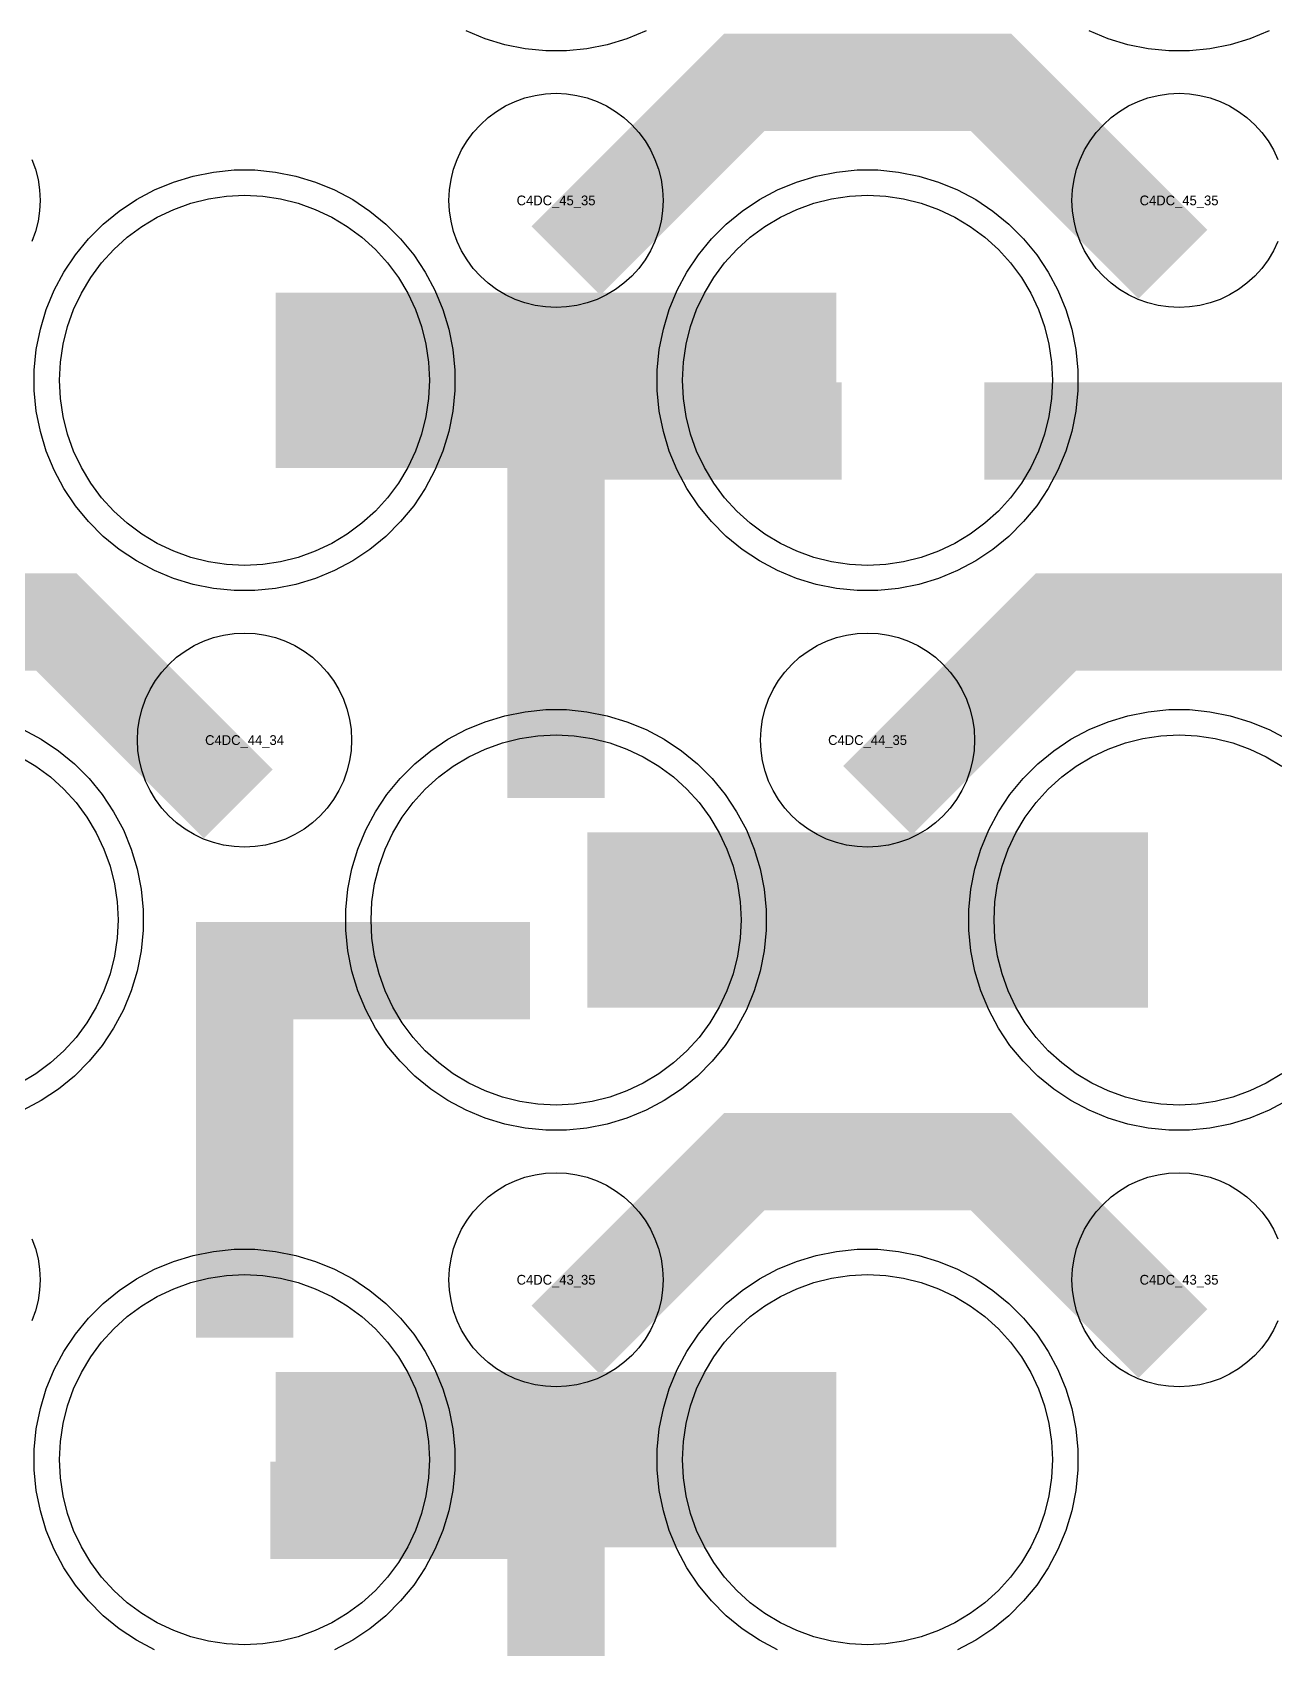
# Model space of a CAD drawing. Extents: x -11880 to 11880, y -14992 to 14992.
# Drawn here: x -934.5 to -615.4, y -8929.8 to -8514.8 of the extents above; entities that cross this region are included whole.
import ezdxf
from ezdxf.enums import TextEntityAlignment as Align

# ---------------------------------------------------------------- set-up
doc = ezdxf.new("R2010")
doc.units = 0
doc.header["$MEASUREMENT"] = 0
for name, color, linetype in [('GDS_775_DT_237', 138, 'CONTINUOUS'), ('RDL1_FS', 34, 'CONTINUOUS'), ('RDL_BS', 160, 'CONTINUOUS')]:
    doc.layers.add(name, color=color, linetype=linetype)

msp = doc.modelspace()

# ---------------------------------------------------------------- linework, layer by layer
at = {"layer": 'RDL1_FS', "color": 241, "true_color": 0xf7abae}
for points in [[(-880, -8651.689), (-884.657, -8651.46), (-889.268, -8650.776), (-893.791, -8649.644), (-898.181, -8648.072), (-902.395, -8646.08), (-906.395, -8643.682), (-910.14, -8640.904), (-913.594, -8637.774), (-916.724, -8634.32), (-919.502, -8630.575), (-921.9, -8626.575), (-923.892, -8622.361), (-925.464, -8617.971), (-926.596, -8613.448), (-927.28, -8608.837), (-927.509, -8604.18), (-927.28, -8599.523), (-926.596, -8594.912), (-925.464, -8590.389), (-923.892, -8585.999), (-921.9, -8581.785), (-919.502, -8577.785), (-916.724, -8574.04), (-913.594, -8570.586), (-910.14, -8567.456), (-906.395, -8564.678), (-902.395, -8562.28), (-898.181, -8560.288), (-893.791, -8558.716), (-889.268, -8557.584), (-884.657, -8556.9), (-880, -8556.671), (-875.343, -8556.9), (-870.732, -8557.584), (-866.209, -8558.716), (-861.819, -8560.288), (-857.605, -8562.28), (-853.605, -8564.678), (-849.86, -8567.456), (-846.406, -8570.586), (-843.276, -8574.04), (-840.498, -8577.785), (-838.1, -8581.785), (-836.108, -8585.999), (-834.536, -8590.389), (-833.404, -8594.912), (-832.72, -8599.523), (-832.491, -8604.18), (-832.72, -8608.837), (-833.404, -8613.448), (-834.536, -8617.971), (-836.108, -8622.361), (-838.1, -8626.575), (-840.498, -8630.575), (-843.276, -8634.32), (-846.406, -8637.774), (-849.86, -8640.904), (-853.605, -8643.682), (-857.605, -8646.08), (-861.819, -8648.072), (-866.209, -8649.644), (-870.732, -8650.776), (-875.343, -8651.46)], [(-720, -8651.689), (-724.657, -8651.46), (-729.268, -8650.776), (-733.791, -8649.644), (-738.181, -8648.072), (-742.395, -8646.08), (-746.395, -8643.682), (-750.14, -8640.904), (-753.594, -8637.774), (-756.724, -8634.32), (-759.502, -8630.575), (-761.9, -8626.575), (-763.892, -8622.361), (-765.464, -8617.971), (-766.596, -8613.448), (-767.28, -8608.837), (-767.509, -8604.18), (-767.28, -8599.523), (-766.596, -8594.912), (-765.464, -8590.389), (-763.892, -8585.999), (-761.9, -8581.785), (-759.502, -8577.785), (-756.724, -8574.04), (-753.594, -8570.586), (-750.14, -8567.456), (-746.395, -8564.678), (-742.395, -8562.28), (-738.181, -8560.288), (-733.791, -8558.716), (-729.268, -8557.584), (-724.657, -8556.9), (-720, -8556.671), (-715.343, -8556.9), (-710.732, -8557.584), (-706.209, -8558.716), (-701.819, -8560.288), (-697.605, -8562.28), (-693.605, -8564.678), (-689.86, -8567.456), (-686.406, -8570.586), (-683.276, -8574.04), (-680.498, -8577.785), (-678.1, -8581.785), (-676.108, -8585.999), (-674.536, -8590.389), (-673.404, -8594.912), (-672.72, -8599.523), (-672.491, -8604.18), (-672.72, -8608.837), (-673.404, -8613.448), (-674.536, -8617.971), (-676.108, -8622.361), (-678.1, -8626.575), (-680.498, -8630.575), (-683.276, -8634.32), (-686.406, -8637.774), (-689.86, -8640.904), (-693.605, -8643.682), (-697.605, -8646.08), (-701.819, -8648.072), (-706.209, -8649.644), (-710.732, -8650.776), (-715.343, -8651.46)], [(-800, -8790.254), (-804.657, -8790.025), (-809.268, -8789.341), (-813.791, -8788.209), (-818.181, -8786.637), (-822.395, -8784.645), (-826.395, -8782.247), (-830.14, -8779.469), (-833.594, -8776.339), (-836.724, -8772.885), (-839.502, -8769.14), (-841.9, -8765.14), (-843.892, -8760.926), (-845.464, -8756.536), (-846.596, -8752.013), (-847.28, -8747.402), (-847.509, -8742.745), (-847.28, -8738.088), (-846.596, -8733.477), (-845.464, -8728.954), (-843.892, -8724.564), (-841.9, -8720.35), (-839.502, -8716.35), (-836.724, -8712.605), (-833.594, -8709.151), (-830.14, -8706.021), (-826.395, -8703.243), (-822.395, -8700.845), (-818.181, -8698.853), (-813.791, -8697.281), (-809.268, -8696.149), (-804.657, -8695.465), (-800, -8695.236), (-795.343, -8695.465), (-790.732, -8696.149), (-786.209, -8697.281), (-781.819, -8698.853), (-777.605, -8700.845), (-773.605, -8703.243), (-769.86, -8706.021), (-766.406, -8709.151), (-763.276, -8712.605), (-760.498, -8716.35), (-758.1, -8720.35), (-756.108, -8724.564), (-754.536, -8728.954), (-753.404, -8733.477), (-752.72, -8738.088), (-752.491, -8742.745), (-752.72, -8747.402), (-753.404, -8752.013), (-754.536, -8756.536), (-756.108, -8760.926), (-758.1, -8765.14), (-760.498, -8769.14), (-763.276, -8772.885), (-766.406, -8776.339), (-769.86, -8779.469), (-773.605, -8782.247), (-777.605, -8784.645), (-781.819, -8786.637), (-786.209, -8788.209), (-790.732, -8789.341), (-795.343, -8790.025)], [(-880, -8928.819), (-884.657, -8928.59), (-889.268, -8927.906), (-893.791, -8926.774), (-898.181, -8925.202), (-902.395, -8923.21), (-906.395, -8920.812), (-910.14, -8918.034), (-913.594, -8914.904), (-916.724, -8911.45), (-919.502, -8907.705), (-921.9, -8903.705), (-923.892, -8899.491), (-925.464, -8895.101), (-926.596, -8890.578), (-927.28, -8885.967), (-927.509, -8881.31), (-927.28, -8876.653), (-926.596, -8872.042), (-925.464, -8867.519), (-923.892, -8863.129), (-921.9, -8858.915), (-919.502, -8854.915), (-916.724, -8851.17), (-913.594, -8847.716), (-910.14, -8844.586), (-906.395, -8841.808), (-902.395, -8839.41), (-898.181, -8837.418), (-893.791, -8835.846), (-889.268, -8834.714), (-884.657, -8834.03), (-880, -8833.801), (-875.343, -8834.03), (-870.732, -8834.714), (-866.209, -8835.846), (-861.819, -8837.418), (-857.605, -8839.41), (-853.605, -8841.808), (-849.86, -8844.586), (-846.406, -8847.716), (-843.276, -8851.17), (-840.498, -8854.915), (-838.1, -8858.915), (-836.108, -8863.129), (-834.536, -8867.519), (-833.404, -8872.042), (-832.72, -8876.653), (-832.491, -8881.31), (-832.72, -8885.967), (-833.404, -8890.578), (-834.536, -8895.101), (-836.108, -8899.491), (-838.1, -8903.705), (-840.498, -8907.705), (-843.276, -8911.45), (-846.406, -8914.904), (-849.86, -8918.034), (-853.605, -8920.812), (-857.605, -8923.21), (-861.819, -8925.202), (-866.209, -8926.774), (-870.732, -8927.906), (-875.343, -8928.59)], [(-720, -8928.819), (-724.657, -8928.59), (-729.268, -8927.906), (-733.791, -8926.774), (-738.181, -8925.202), (-742.395, -8923.21), (-746.395, -8920.812), (-750.14, -8918.034), (-753.594, -8914.904), (-756.724, -8911.45), (-759.502, -8907.705), (-761.9, -8903.705), (-763.892, -8899.491), (-765.464, -8895.101), (-766.596, -8890.578), (-767.28, -8885.967), (-767.509, -8881.31), (-767.28, -8876.653), (-766.596, -8872.042), (-765.464, -8867.519), (-763.892, -8863.129), (-761.9, -8858.915), (-759.502, -8854.915), (-756.724, -8851.17), (-753.594, -8847.716), (-750.14, -8844.586), (-746.395, -8841.808), (-742.395, -8839.41), (-738.181, -8837.418), (-733.791, -8835.846), (-729.268, -8834.714), (-724.657, -8834.03), (-720, -8833.801), (-715.343, -8834.03), (-710.732, -8834.714), (-706.209, -8835.846), (-701.819, -8837.418), (-697.605, -8839.41), (-693.605, -8841.808), (-689.86, -8844.586), (-686.406, -8847.716), (-683.276, -8851.17), (-680.498, -8854.915), (-678.1, -8858.915), (-676.108, -8863.129), (-674.536, -8867.519), (-673.404, -8872.042), (-672.72, -8876.653), (-672.491, -8881.31), (-672.72, -8885.967), (-673.404, -8890.578), (-674.536, -8895.101), (-676.108, -8899.491), (-678.1, -8903.705), (-680.498, -8907.705), (-683.276, -8911.45), (-686.406, -8914.904), (-689.86, -8918.034), (-693.605, -8920.812), (-697.605, -8923.21), (-701.819, -8925.202), (-706.209, -8926.774), (-710.732, -8927.906), (-715.343, -8928.59)]]:
    msp.add_lwpolyline(points, close=True, dxfattribs=at)
for points in [[(-871.998, -8604.18, 45, 45, 0), (-799.998, -8604.18, 45, 45, 0)], [(-799.998, -8604.18, 45, 45, 0), (-727.998, -8604.18, 45, 45, 0)], [(-791.998, -8742.745, 45, 45, 0), (-719.998, -8742.745, 45, 45, 0)], [(-719.998, -8742.745, 45, 45, 0), (-647.998, -8742.745, 45, 45, 0)], [(-871.998, -8881.31, 45, 45, 0), (-799.998, -8881.31, 45, 45, 0)], [(-799.998, -8881.31, 45, 45, 0), (-727.998, -8881.31, 45, 45, 0)]]:
    msp.add_lwpolyline(points, format="xyseb", dxfattribs=at)
msp.add_lwpolyline([(-613.605, -8782.247), (-617.605, -8784.645), (-621.819, -8786.637), (-626.209, -8788.209), (-630.732, -8789.341), (-635.343, -8790.025), (-640, -8790.254), (-644.657, -8790.025), (-649.268, -8789.341), (-653.791, -8788.209), (-658.181, -8786.637), (-662.395, -8784.645), (-666.395, -8782.247), (-670.14, -8779.469), (-673.594, -8776.339), (-676.724, -8772.885), (-679.502, -8769.14), (-681.9, -8765.14), (-683.892, -8760.926), (-685.464, -8756.536), (-686.596, -8752.013), (-687.28, -8747.402), (-687.509, -8742.745), (-687.28, -8738.088), (-686.596, -8733.477), (-685.464, -8728.954), (-683.892, -8724.564), (-681.9, -8720.35), (-679.502, -8716.35), (-676.724, -8712.605), (-673.594, -8709.151), (-670.14, -8706.021), (-666.395, -8703.243), (-662.395, -8700.845), (-658.181, -8698.853), (-653.791, -8697.281), (-649.268, -8696.149), (-644.657, -8695.465), (-640, -8695.236), (-635.343, -8695.465), (-630.732, -8696.149), (-626.209, -8697.281), (-621.819, -8698.853), (-617.605, -8700.845), (-613.605, -8703.243)], dxfattribs=at)
at = {"layer": 'RDL1_FS'}
msp.add_lwpolyline([(-937.605, -8700.845), (-933.605, -8703.243), (-929.86, -8706.021), (-926.406, -8709.151), (-923.276, -8712.605), (-920.498, -8716.35), (-918.1, -8720.35), (-916.108, -8724.564), (-914.536, -8728.954), (-913.404, -8733.477), (-912.72, -8738.088), (-912.491, -8742.745), (-912.72, -8747.402), (-913.404, -8752.013), (-914.536, -8756.536), (-916.108, -8760.926), (-918.1, -8765.14), (-920.498, -8769.14), (-923.276, -8772.885), (-926.406, -8776.339), (-929.86, -8779.469), (-933.605, -8782.247), (-937.605, -8784.645)], dxfattribs=at)
at = {"layer": 'RDL_BS', "color": 241, "true_color": 0xf7abae}
for points in [[(-776.885, -8514.49), (-781.795, -8516.521), (-786.835, -8518.052), (-792.062, -8519.098), (-797.356, -8519.615), (-802.644, -8519.615), (-807.938, -8519.098), (-813.165, -8518.052), (-818.205, -8516.521), (-823.115, -8514.49)], [(-616.885, -8514.49), (-621.795, -8516.521), (-626.835, -8518.052), (-632.062, -8519.098), (-637.356, -8519.615), (-642.644, -8519.615), (-647.938, -8519.098), (-653.165, -8518.052), (-658.205, -8516.521), (-663.115, -8514.49)], [(-612.223, -8789.128), (-616.885, -8791.62), (-621.795, -8793.651), (-626.835, -8795.182), (-632.062, -8796.228), (-637.356, -8796.745), (-642.644, -8796.745), (-647.938, -8796.228), (-653.165, -8795.182), (-658.205, -8793.651), (-663.115, -8791.62), (-667.777, -8789.128), (-672.191, -8786.181), (-676.292, -8782.819), (-680.074, -8779.037), (-683.436, -8774.936), (-686.383, -8770.522), (-688.875, -8765.86), (-690.906, -8760.95), (-692.437, -8755.91), (-693.483, -8750.683), (-694, -8745.389), (-694, -8740.101), (-693.483, -8734.807), (-692.437, -8729.58), (-690.906, -8724.54), (-688.875, -8719.63), (-686.383, -8714.968), (-683.436, -8710.554), (-680.074, -8706.453), (-676.292, -8702.671), (-672.191, -8699.309), (-667.777, -8696.362), (-663.115, -8693.87), (-658.205, -8691.839), (-653.165, -8690.308), (-647.938, -8689.262), (-642.644, -8688.745), (-637.356, -8688.745), (-632.062, -8689.262), (-626.835, -8690.308), (-621.795, -8691.839), (-616.885, -8693.87), (-612.223, -8696.362)], [(-903.115, -8930.185), (-907.777, -8927.693), (-912.191, -8924.746), (-916.292, -8921.384), (-920.074, -8917.602), (-923.436, -8913.501), (-926.383, -8909.087), (-928.875, -8904.425), (-930.906, -8899.515), (-932.437, -8894.475), (-933.483, -8889.248), (-934, -8883.954), (-934, -8878.666), (-933.483, -8873.372), (-932.437, -8868.145), (-930.906, -8863.105), (-928.875, -8858.195), (-926.383, -8853.533), (-923.436, -8849.119), (-920.074, -8845.018), (-916.292, -8841.236), (-912.191, -8837.874), (-907.777, -8834.927), (-903.115, -8832.435), (-898.205, -8830.404), (-893.165, -8828.873), (-887.938, -8827.827), (-882.644, -8827.31), (-877.356, -8827.31), (-872.062, -8827.827), (-866.835, -8828.873), (-861.795, -8830.404), (-856.885, -8832.435), (-852.223, -8834.927), (-847.809, -8837.874), (-843.708, -8841.236), (-839.926, -8845.018), (-836.564, -8849.119), (-833.617, -8853.533), (-831.125, -8858.195), (-829.094, -8863.105), (-827.563, -8868.145), (-826.517, -8873.372), (-826, -8878.666), (-826, -8883.954), (-826.517, -8889.248), (-827.563, -8894.475), (-829.094, -8899.515), (-831.125, -8904.425), (-833.617, -8909.087), (-836.564, -8913.501), (-839.926, -8917.602), (-843.708, -8921.384), (-847.809, -8924.746), (-852.223, -8927.693), (-856.885, -8930.185)], [(-743.115, -8930.185), (-747.777, -8927.693), (-752.191, -8924.746), (-756.292, -8921.384), (-760.074, -8917.602), (-763.436, -8913.501), (-766.383, -8909.087), (-768.875, -8904.425), (-770.906, -8899.515), (-772.437, -8894.475), (-773.483, -8889.248), (-774, -8883.954), (-774, -8878.666), (-773.483, -8873.372), (-772.437, -8868.145), (-770.906, -8863.105), (-768.875, -8858.195), (-766.383, -8853.533), (-763.436, -8849.119), (-760.074, -8845.018), (-756.292, -8841.236), (-752.191, -8837.874), (-747.777, -8834.927), (-743.115, -8832.435), (-738.205, -8830.404), (-733.165, -8828.873), (-727.938, -8827.827), (-722.644, -8827.31), (-717.356, -8827.31), (-712.062, -8827.827), (-706.835, -8828.873), (-701.795, -8830.404), (-696.885, -8832.435), (-692.223, -8834.927), (-687.809, -8837.874), (-683.708, -8841.236), (-679.926, -8845.018), (-676.564, -8849.119), (-673.617, -8853.533), (-671.125, -8858.195), (-669.094, -8863.105), (-667.563, -8868.145), (-666.517, -8873.372), (-666, -8878.666), (-666, -8883.954), (-666.517, -8889.248), (-667.563, -8894.475), (-669.094, -8899.515), (-671.125, -8904.425), (-673.617, -8909.087), (-676.564, -8913.501), (-679.926, -8917.602), (-683.708, -8921.384), (-687.809, -8924.746), (-692.223, -8927.693), (-696.885, -8930.185)]]:
    msp.add_lwpolyline(points, dxfattribs=at)
at = {"layer": 'RDL_BS'}
for points in [[(-797.438, -8573.494, 25, 25, 0), (-751.623, -8527.679, 25, 25, 0), (-718.07, -8527.679, 25, 25, 0)], [(-641.599, -8574.393, 25, 25, 0), (-688.313, -8527.679, 25, 25, 0), (-718.071, -8527.679, 25, 25, 0)], [(-881.599, -8712.958, 25, 25, 0), (-928.313, -8666.244, 25, 25, 0), (-958.071, -8666.244, 25, 25, 0)], [(-717.438, -8712.059, 25, 25, 0), (-671.623, -8666.244, 25, 25, 0), (-638.07, -8666.244, 25, 25, 0)], [(-561.599, -8712.958, 25, 25, 0), (-608.313, -8666.244, 25, 25, 0), (-638.071, -8666.244, 25, 25, 0)], [(-797.438, -8850.624, 25, 25, 0), (-751.623, -8804.809, 25, 25, 0), (-718.07, -8804.809, 25, 25, 0)], [(-641.599, -8851.523, 25, 25, 0), (-688.313, -8804.809, 25, 25, 0), (-718.071, -8804.809, 25, 25, 0)], [(-800, -8912.282, 25, 25, 0), (-800, -8957.902, 25, 25, 0)]]:
    msp.add_lwpolyline(points, format="xyseb", dxfattribs=at)
for points in [[(-800, -8585.486), (-802.693, -8585.354), (-805.365, -8584.958), (-807.984, -8584.301), (-810.519, -8583.394), (-812.956, -8582.242), (-815.28, -8580.849), (-817.443, -8579.246), (-819.442, -8577.434), (-821.254, -8575.435), (-822.857, -8573.272), (-824.25, -8570.948), (-825.402, -8568.511), (-826.309, -8565.976), (-826.966, -8563.357), (-827.362, -8560.685), (-827.494, -8557.992), (-827.362, -8555.299), (-826.966, -8552.627), (-826.309, -8550.008), (-825.402, -8547.473), (-824.25, -8545.036), (-822.857, -8542.712), (-821.254, -8540.549), (-819.442, -8538.55), (-817.443, -8536.738), (-815.28, -8535.135), (-812.956, -8533.742), (-810.519, -8532.59), (-807.984, -8531.683), (-805.365, -8531.026), (-802.693, -8530.63), (-800, -8530.498), (-797.307, -8530.63), (-794.635, -8531.026), (-792.016, -8531.683), (-789.481, -8532.59), (-787.044, -8533.742), (-784.72, -8535.135), (-782.557, -8536.738), (-780.558, -8538.55), (-778.746, -8540.549), (-777.143, -8542.712), (-775.75, -8545.036), (-774.598, -8547.473), (-773.691, -8550.008), (-773.034, -8552.627), (-772.638, -8555.299), (-772.506, -8557.992), (-772.638, -8560.685), (-773.034, -8563.357), (-773.691, -8565.976), (-774.598, -8568.511), (-775.75, -8570.948), (-777.143, -8573.272), (-778.746, -8575.435), (-780.558, -8577.434), (-782.557, -8579.246), (-784.72, -8580.849), (-787.044, -8582.242), (-789.481, -8583.394), (-792.016, -8584.301), (-794.635, -8584.958), (-797.307, -8585.354)], [(-880, -8724.051), (-882.693, -8723.919), (-885.365, -8723.523), (-887.984, -8722.866), (-890.519, -8721.959), (-892.956, -8720.807), (-895.28, -8719.414), (-897.443, -8717.811), (-899.442, -8715.999), (-901.254, -8714), (-902.857, -8711.837), (-904.25, -8709.513), (-905.402, -8707.076), (-906.309, -8704.541), (-906.966, -8701.922), (-907.362, -8699.25), (-907.494, -8696.557), (-907.362, -8693.864), (-906.966, -8691.192), (-906.309, -8688.573), (-905.402, -8686.038), (-904.25, -8683.601), (-902.857, -8681.277), (-901.254, -8679.114), (-899.442, -8677.115), (-897.443, -8675.303), (-895.28, -8673.7), (-892.956, -8672.307), (-890.519, -8671.155), (-887.984, -8670.248), (-885.365, -8669.591), (-882.693, -8669.195), (-880, -8669.063), (-877.307, -8669.195), (-874.635, -8669.591), (-872.016, -8670.248), (-869.481, -8671.155), (-867.044, -8672.307), (-864.72, -8673.7), (-862.557, -8675.303), (-860.558, -8677.115), (-858.746, -8679.114), (-857.143, -8681.277), (-855.75, -8683.601), (-854.598, -8686.038), (-853.691, -8688.573), (-853.034, -8691.192), (-852.638, -8693.864), (-852.506, -8696.557), (-852.638, -8699.25), (-853.034, -8701.922), (-853.691, -8704.541), (-854.598, -8707.076), (-855.75, -8709.513), (-857.143, -8711.837), (-858.746, -8714), (-860.558, -8715.999), (-862.557, -8717.811), (-864.72, -8719.414), (-867.044, -8720.807), (-869.481, -8721.959), (-872.016, -8722.866), (-874.635, -8723.523), (-877.307, -8723.919)], [(-720, -8724.051), (-722.693, -8723.919), (-725.365, -8723.523), (-727.984, -8722.866), (-730.519, -8721.959), (-732.956, -8720.807), (-735.28, -8719.414), (-737.443, -8717.811), (-739.442, -8715.999), (-741.254, -8714), (-742.857, -8711.837), (-744.25, -8709.513), (-745.402, -8707.076), (-746.309, -8704.541), (-746.966, -8701.922), (-747.362, -8699.25), (-747.494, -8696.557), (-747.362, -8693.864), (-746.966, -8691.192), (-746.309, -8688.573), (-745.402, -8686.038), (-744.25, -8683.601), (-742.857, -8681.277), (-741.254, -8679.114), (-739.442, -8677.115), (-737.443, -8675.303), (-735.28, -8673.7), (-732.956, -8672.307), (-730.519, -8671.155), (-727.984, -8670.248), (-725.365, -8669.591), (-722.693, -8669.195), (-720, -8669.063), (-717.307, -8669.195), (-714.635, -8669.591), (-712.016, -8670.248), (-709.481, -8671.155), (-707.044, -8672.307), (-704.72, -8673.7), (-702.557, -8675.303), (-700.558, -8677.115), (-698.746, -8679.114), (-697.143, -8681.277), (-695.75, -8683.601), (-694.598, -8686.038), (-693.691, -8688.573), (-693.034, -8691.192), (-692.638, -8693.864), (-692.506, -8696.557), (-692.638, -8699.25), (-693.034, -8701.922), (-693.691, -8704.541), (-694.598, -8707.076), (-695.75, -8709.513), (-697.143, -8711.837), (-698.746, -8714), (-700.558, -8715.999), (-702.557, -8717.811), (-704.72, -8719.414), (-707.044, -8720.807), (-709.481, -8721.959), (-712.016, -8722.866), (-714.635, -8723.523), (-717.307, -8723.919)], [(-800, -8862.616), (-802.693, -8862.484), (-805.365, -8862.088), (-807.984, -8861.431), (-810.519, -8860.524), (-812.956, -8859.372), (-815.28, -8857.979), (-817.443, -8856.376), (-819.442, -8854.564), (-821.254, -8852.565), (-822.857, -8850.402), (-824.25, -8848.078), (-825.402, -8845.641), (-826.309, -8843.106), (-826.966, -8840.487), (-827.362, -8837.815), (-827.494, -8835.122), (-827.362, -8832.429), (-826.966, -8829.757), (-826.309, -8827.138), (-825.402, -8824.603), (-824.25, -8822.166), (-822.857, -8819.842), (-821.254, -8817.679), (-819.442, -8815.68), (-817.443, -8813.868), (-815.28, -8812.265), (-812.956, -8810.872), (-810.519, -8809.72), (-807.984, -8808.813), (-805.365, -8808.156), (-802.693, -8807.76), (-800, -8807.628), (-797.307, -8807.76), (-794.635, -8808.156), (-792.016, -8808.813), (-789.481, -8809.72), (-787.044, -8810.872), (-784.72, -8812.265), (-782.557, -8813.868), (-780.558, -8815.68), (-778.746, -8817.679), (-777.143, -8819.842), (-775.75, -8822.166), (-774.598, -8824.603), (-773.691, -8827.138), (-773.034, -8829.757), (-772.638, -8832.429), (-772.506, -8835.122), (-772.638, -8837.815), (-773.034, -8840.487), (-773.691, -8843.106), (-774.598, -8845.641), (-775.75, -8848.078), (-777.143, -8850.402), (-778.746, -8852.565), (-780.558, -8854.564), (-782.557, -8856.376), (-784.72, -8857.979), (-787.044, -8859.372), (-789.481, -8860.524), (-792.016, -8861.431), (-794.635, -8862.088), (-797.307, -8862.484)]]:
    msp.add_lwpolyline(points, close=True, dxfattribs=at)
for points in [[(-614.598, -8568.511), (-615.75, -8570.948), (-617.143, -8573.272), (-618.746, -8575.435), (-620.558, -8577.434), (-622.557, -8579.246), (-624.72, -8580.849), (-627.044, -8582.242), (-629.481, -8583.394), (-632.016, -8584.301), (-634.635, -8584.958), (-637.307, -8585.354), (-640, -8585.486), (-642.693, -8585.354), (-645.365, -8584.958), (-647.984, -8584.301), (-650.519, -8583.394), (-652.956, -8582.242), (-655.28, -8580.849), (-657.443, -8579.246), (-659.442, -8577.434), (-661.254, -8575.435), (-662.857, -8573.272), (-664.25, -8570.948), (-665.402, -8568.511), (-666.309, -8565.976), (-666.966, -8563.357), (-667.362, -8560.685), (-667.494, -8557.992), (-667.362, -8555.299), (-666.966, -8552.627), (-666.309, -8550.008), (-665.402, -8547.473), (-664.25, -8545.036), (-662.857, -8542.712), (-661.254, -8540.549), (-659.442, -8538.55), (-657.443, -8536.738), (-655.28, -8535.135), (-652.956, -8533.742), (-650.519, -8532.59), (-647.984, -8531.683), (-645.365, -8531.026), (-642.693, -8530.63), (-640, -8530.498), (-637.307, -8530.63), (-634.635, -8531.026), (-632.016, -8531.683), (-629.481, -8532.59), (-627.044, -8533.742), (-624.72, -8535.135), (-622.557, -8536.738), (-620.558, -8538.55), (-618.746, -8540.549), (-617.143, -8542.712), (-615.75, -8545.036), (-614.598, -8547.473)], [(-934.598, -8547.473), (-933.691, -8550.008), (-933.034, -8552.627), (-932.638, -8555.299), (-932.506, -8557.992), (-932.638, -8560.685), (-933.034, -8563.357), (-933.691, -8565.976), (-934.598, -8568.511)], [(-936.885, -8693.87), (-932.223, -8696.362), (-927.809, -8699.309), (-923.708, -8702.671), (-919.926, -8706.453), (-916.564, -8710.554), (-913.617, -8714.968), (-911.125, -8719.63), (-909.094, -8724.54), (-907.563, -8729.58), (-906.517, -8734.807), (-906, -8740.101), (-906, -8745.389), (-906.517, -8750.683), (-907.563, -8755.91), (-909.094, -8760.95), (-911.125, -8765.86), (-913.617, -8770.522), (-916.564, -8774.936), (-919.926, -8779.037), (-923.708, -8782.819), (-927.809, -8786.181), (-932.223, -8789.128), (-936.885, -8791.62)], [(-614.598, -8845.641), (-615.75, -8848.078), (-617.143, -8850.402), (-618.746, -8852.565), (-620.558, -8854.564), (-622.557, -8856.376), (-624.72, -8857.979), (-627.044, -8859.372), (-629.481, -8860.524), (-632.016, -8861.431), (-634.635, -8862.088), (-637.307, -8862.484), (-640, -8862.616), (-642.693, -8862.484), (-645.365, -8862.088), (-647.984, -8861.431), (-650.519, -8860.524), (-652.956, -8859.372), (-655.28, -8857.979), (-657.443, -8856.376), (-659.442, -8854.564), (-661.254, -8852.565), (-662.857, -8850.402), (-664.25, -8848.078), (-665.402, -8845.641), (-666.309, -8843.106), (-666.966, -8840.487), (-667.362, -8837.815), (-667.494, -8835.122), (-667.362, -8832.429), (-666.966, -8829.757), (-666.309, -8827.138), (-665.402, -8824.603), (-664.25, -8822.166), (-662.857, -8819.842), (-661.254, -8817.679), (-659.442, -8815.68), (-657.443, -8813.868), (-655.28, -8812.265), (-652.956, -8810.872), (-650.519, -8809.72), (-647.984, -8808.813), (-645.365, -8808.156), (-642.693, -8807.76), (-640, -8807.628), (-637.307, -8807.76), (-634.635, -8808.156), (-632.016, -8808.813), (-629.481, -8809.72), (-627.044, -8810.872), (-624.72, -8812.265), (-622.557, -8813.868), (-620.558, -8815.68), (-618.746, -8817.679), (-617.143, -8819.842), (-615.75, -8822.166), (-614.598, -8824.603)], [(-934.598, -8824.603), (-933.691, -8827.138), (-933.034, -8829.757), (-932.638, -8832.429), (-932.506, -8835.122), (-932.638, -8837.815), (-933.034, -8840.487), (-933.691, -8843.106), (-934.598, -8845.641)]]:
    msp.add_lwpolyline(points, dxfattribs=at)
at = {"layer": 'RDL_BS', "color": 241, "true_color": 0xf7abae}
for points in [[(-882.644, -8658.18), (-887.938, -8657.663), (-893.165, -8656.617), (-898.205, -8655.086), (-903.115, -8653.055), (-907.777, -8650.563), (-912.191, -8647.616), (-916.292, -8644.254), (-920.074, -8640.472), (-923.436, -8636.371), (-926.383, -8631.957), (-928.875, -8627.295), (-930.906, -8622.385), (-932.437, -8617.345), (-933.483, -8612.118), (-934, -8606.824), (-934, -8601.536), (-933.483, -8596.242), (-932.437, -8591.015), (-930.906, -8585.975), (-928.875, -8581.065), (-926.383, -8576.403), (-923.436, -8571.989), (-920.074, -8567.888), (-916.292, -8564.106), (-912.191, -8560.744), (-907.777, -8557.797), (-903.115, -8555.305), (-898.205, -8553.274), (-893.165, -8551.743), (-887.938, -8550.697), (-882.644, -8550.18), (-877.356, -8550.18), (-872.062, -8550.697), (-866.835, -8551.743), (-861.795, -8553.274), (-856.885, -8555.305), (-852.223, -8557.797), (-847.809, -8560.744), (-843.708, -8564.106), (-839.926, -8567.888), (-836.564, -8571.989), (-833.617, -8576.403), (-831.125, -8581.065), (-829.094, -8585.975), (-827.563, -8591.015), (-826.517, -8596.242), (-826, -8601.536), (-826, -8606.824), (-826.517, -8612.118), (-827.563, -8617.345), (-829.094, -8622.385), (-831.125, -8627.295), (-833.617, -8631.957), (-836.564, -8636.371), (-839.926, -8640.472), (-843.708, -8644.254), (-847.809, -8647.616), (-852.223, -8650.563), (-856.885, -8653.055), (-861.795, -8655.086), (-866.835, -8656.617), (-872.062, -8657.663), (-877.356, -8658.18)], [(-722.644, -8658.18), (-727.938, -8657.663), (-733.165, -8656.617), (-738.205, -8655.086), (-743.115, -8653.055), (-747.777, -8650.563), (-752.191, -8647.616), (-756.292, -8644.254), (-760.074, -8640.472), (-763.436, -8636.371), (-766.383, -8631.957), (-768.875, -8627.295), (-770.906, -8622.385), (-772.437, -8617.345), (-773.483, -8612.118), (-774, -8606.824), (-774, -8601.536), (-773.483, -8596.242), (-772.437, -8591.015), (-770.906, -8585.975), (-768.875, -8581.065), (-766.383, -8576.403), (-763.436, -8571.989), (-760.074, -8567.888), (-756.292, -8564.106), (-752.191, -8560.744), (-747.777, -8557.797), (-743.115, -8555.305), (-738.205, -8553.274), (-733.165, -8551.743), (-727.938, -8550.697), (-722.644, -8550.18), (-717.356, -8550.18), (-712.062, -8550.697), (-706.835, -8551.743), (-701.795, -8553.274), (-696.885, -8555.305), (-692.223, -8557.797), (-687.809, -8560.744), (-683.708, -8564.106), (-679.926, -8567.888), (-676.564, -8571.989), (-673.617, -8576.403), (-671.125, -8581.065), (-669.094, -8585.975), (-667.563, -8591.015), (-666.517, -8596.242), (-666, -8601.536), (-666, -8606.824), (-666.517, -8612.118), (-667.563, -8617.345), (-669.094, -8622.385), (-671.125, -8627.295), (-673.617, -8631.957), (-676.564, -8636.371), (-679.926, -8640.472), (-683.708, -8644.254), (-687.809, -8647.616), (-692.223, -8650.563), (-696.885, -8653.055), (-701.795, -8655.086), (-706.835, -8656.617), (-712.062, -8657.663), (-717.356, -8658.18)], [(-802.644, -8796.745), (-807.938, -8796.228), (-813.165, -8795.182), (-818.205, -8793.651), (-823.115, -8791.62), (-827.777, -8789.128), (-832.191, -8786.181), (-836.292, -8782.819), (-840.074, -8779.037), (-843.436, -8774.936), (-846.383, -8770.522), (-848.875, -8765.86), (-850.906, -8760.95), (-852.437, -8755.91), (-853.483, -8750.683), (-854, -8745.389), (-854, -8740.101), (-853.483, -8734.807), (-852.437, -8729.58), (-850.906, -8724.54), (-848.875, -8719.63), (-846.383, -8714.968), (-843.436, -8710.554), (-840.074, -8706.453), (-836.292, -8702.671), (-832.191, -8699.309), (-827.777, -8696.362), (-823.115, -8693.87), (-818.205, -8691.839), (-813.165, -8690.308), (-807.938, -8689.262), (-802.644, -8688.745), (-797.356, -8688.745), (-792.062, -8689.262), (-786.835, -8690.308), (-781.795, -8691.839), (-776.885, -8693.87), (-772.223, -8696.362), (-767.809, -8699.309), (-763.708, -8702.671), (-759.926, -8706.453), (-756.564, -8710.554), (-753.617, -8714.968), (-751.125, -8719.63), (-749.094, -8724.54), (-747.563, -8729.58), (-746.517, -8734.807), (-746, -8740.101), (-746, -8745.389), (-746.517, -8750.683), (-747.563, -8755.91), (-749.094, -8760.95), (-751.125, -8765.86), (-753.617, -8770.522), (-756.564, -8774.936), (-759.926, -8779.037), (-763.708, -8782.819), (-767.809, -8786.181), (-772.223, -8789.128), (-776.885, -8791.62), (-781.795, -8793.651), (-786.835, -8795.182), (-792.062, -8796.228), (-797.356, -8796.745)]]:
    msp.add_lwpolyline(points, close=True, dxfattribs=at)
for points in [[(-800, -8711.46, 25, 25, 0), (-800, -8604.683, 25, 25, 0)], [(-812.5, -8617.183, 25, 25, 0), (-726.667, -8617.183, 25, 25, 0)], [(-772.944, -8617.183, 25, 25, 0), (-731.74, -8617.183, 25, 25, 0)], [(-689.984, -8617.193, 25, 25, 0), (-580.719, -8617.193, 25, 25, 0)], [(-800, -8635.152, 25, 25, 0), (-800, -8680.772, 25, 25, 0)], [(-880, -8850.025, 25, 25, 0), (-880, -8743.248, 25, 25, 0)], [(-892.5, -8755.748, 25, 25, 0), (-806.667, -8755.748, 25, 25, 0)], [(-852.944, -8755.748, 25, 25, 0), (-811.74, -8755.748, 25, 25, 0)], [(-880, -8773.717, 25, 25, 0), (-880, -8819.337, 25, 25, 0)], [(-800, -8988.59, 25, 25, 0), (-800, -8881.813, 25, 25, 0)], [(-787.5, -8894.313, 25, 25, 0), (-873.333, -8894.313, 25, 25, 0)], [(-827.056, -8894.313, 25, 25, 0), (-868.26, -8894.313, 25, 25, 0)]]:
    msp.add_lwpolyline(points, format="xyseb", dxfattribs=at)

# ---------------------------------------------------------------- texts
at = {"layer": 'GDS_775_DT_237'}
for s, p in [('C4DC_45_35', (-800, -8557.992)), ('C4DC_45_35', (-800, -8557.992)), ('C4DC_45_35', (-640, -8557.992)), ('C4DC_45_35', (-640, -8557.992)), ('C4DC_44_34', (-880, -8696.557)), ('C4DC_44_34', (-880, -8696.557)), ('C4DC_44_35', (-720, -8696.557)), ('C4DC_44_35', (-720, -8696.557)), ('C4DC_43_35', (-800, -8835.122)), ('C4DC_43_35', (-800, -8835.122)), ('C4DC_43_35', (-640, -8835.122)), ('C4DC_43_35', (-640, -8835.122))]:
    msp.add_text(s, height=2.5, dxfattribs=at).set_placement(p, align=Align.MIDDLE_CENTER)

doc.saveas('drawing.dxf')
